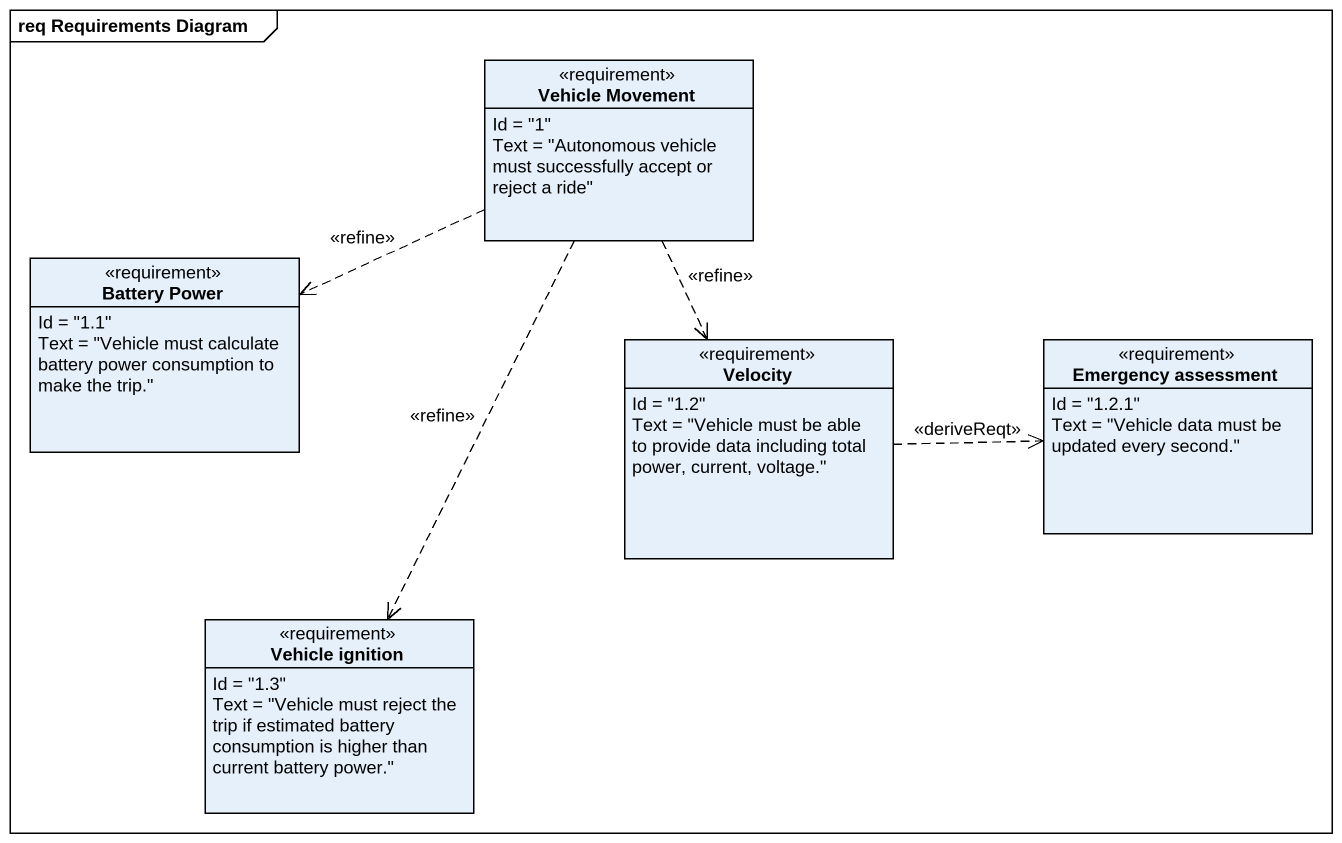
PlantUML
@startuml
mainframe req Requirements Diagram
hide circle
hide empty members
class "Vehicle Movement" as Vehicle_Movement <<requirement>> {
  Id = "1"
  Text = "Autonomous vehicle must successfully accept or reject a ride"
}
class "Battery Power" as Battery_Power <<requirement>> {
  Id = "1.1"
  Text = "Vehicle must calculate battery power consumption to make the trip."
}
class Velocity <<requirement>> {
  Id = "1.2"
  Text = "Vehicle must be able to provide data including total power, current, voltage."
}
class "Emergency assessment" as Emergency_assessment <<requirement>> {
  Id = "1.2.1"
  Text = "Vehicle data must be updated every second."
}
class "Vehicle ignition" as Vehicle_ignition <<requirement>> {
  Id = "1.3"
  Text = "Vehicle must reject the trip if estimated battery consumption is higher than current battery power."
}
Vehicle_Movement .left.> Battery_Power : <<refine>>
Vehicle_Movement ..> Velocity : <<refine>>
Vehicle_Movement ..> Vehicle_ignition : <<refine>>
Velocity .right.> Emergency_assessment : <<deriveReqt>>
@enduml
